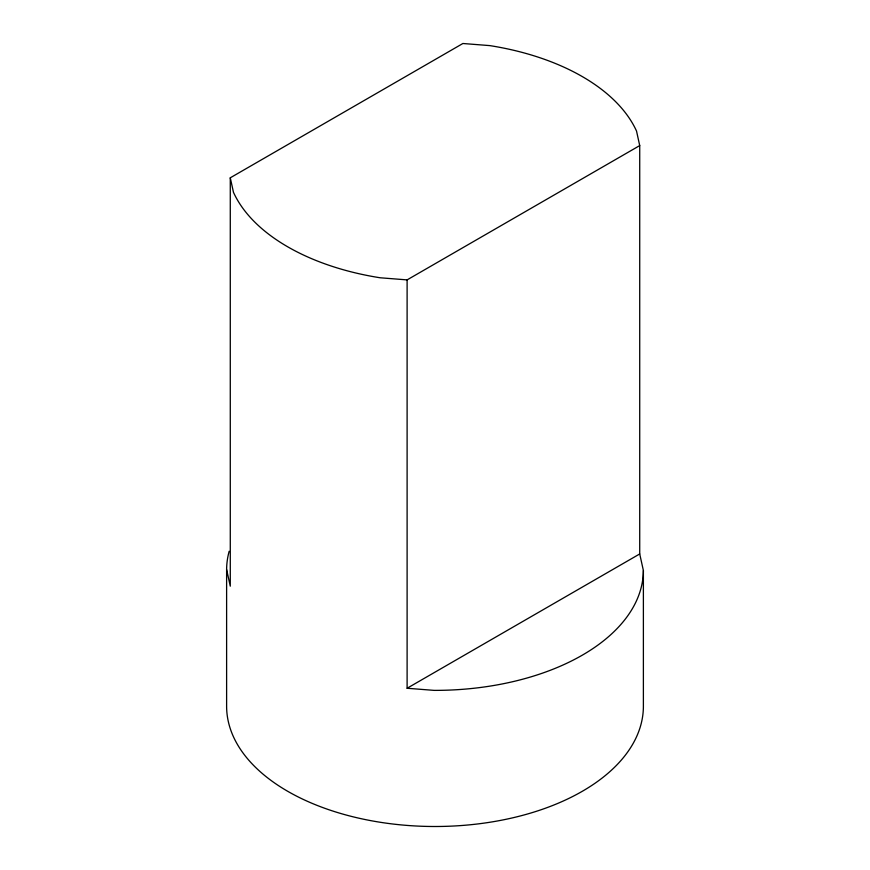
<?xml version="1.0" encoding="UTF-8"?>
<svg xmlns="http://www.w3.org/2000/svg" width="870" height="870" viewBox="0 0 870 870"><rect width="100%" height="100%" fill="white"/><g stroke="black" fill="none" stroke-linecap="round" stroke-linejoin="round"><path stroke-width="1.3" d="M226.613 569.545L230.278 586.173L230.278 177.806L462.894 43.5L489.799 45.61A208.398 120.31 0 0 1 636.525 131.055L639.722 145.584L639.722 553.951L643.387 570.579L643.387 706.701A208.398 120.31 0 0 1 434.108 826.5A208.398 120.31 0 0 1 226.613 705.668L226.613 569.545A208.398 120.31 0 0 1 229.169 551.243M230.278 177.806L233.475 192.335A208.398 120.31 0 0 0 380.201 277.78L407.106 279.89L639.722 145.584M407.106 279.89L407.106 688.257L639.722 553.951M407.106 688.257L434.108 690.378A208.398 120.31 0 0 0 643.387 570.579"/></g></svg>
